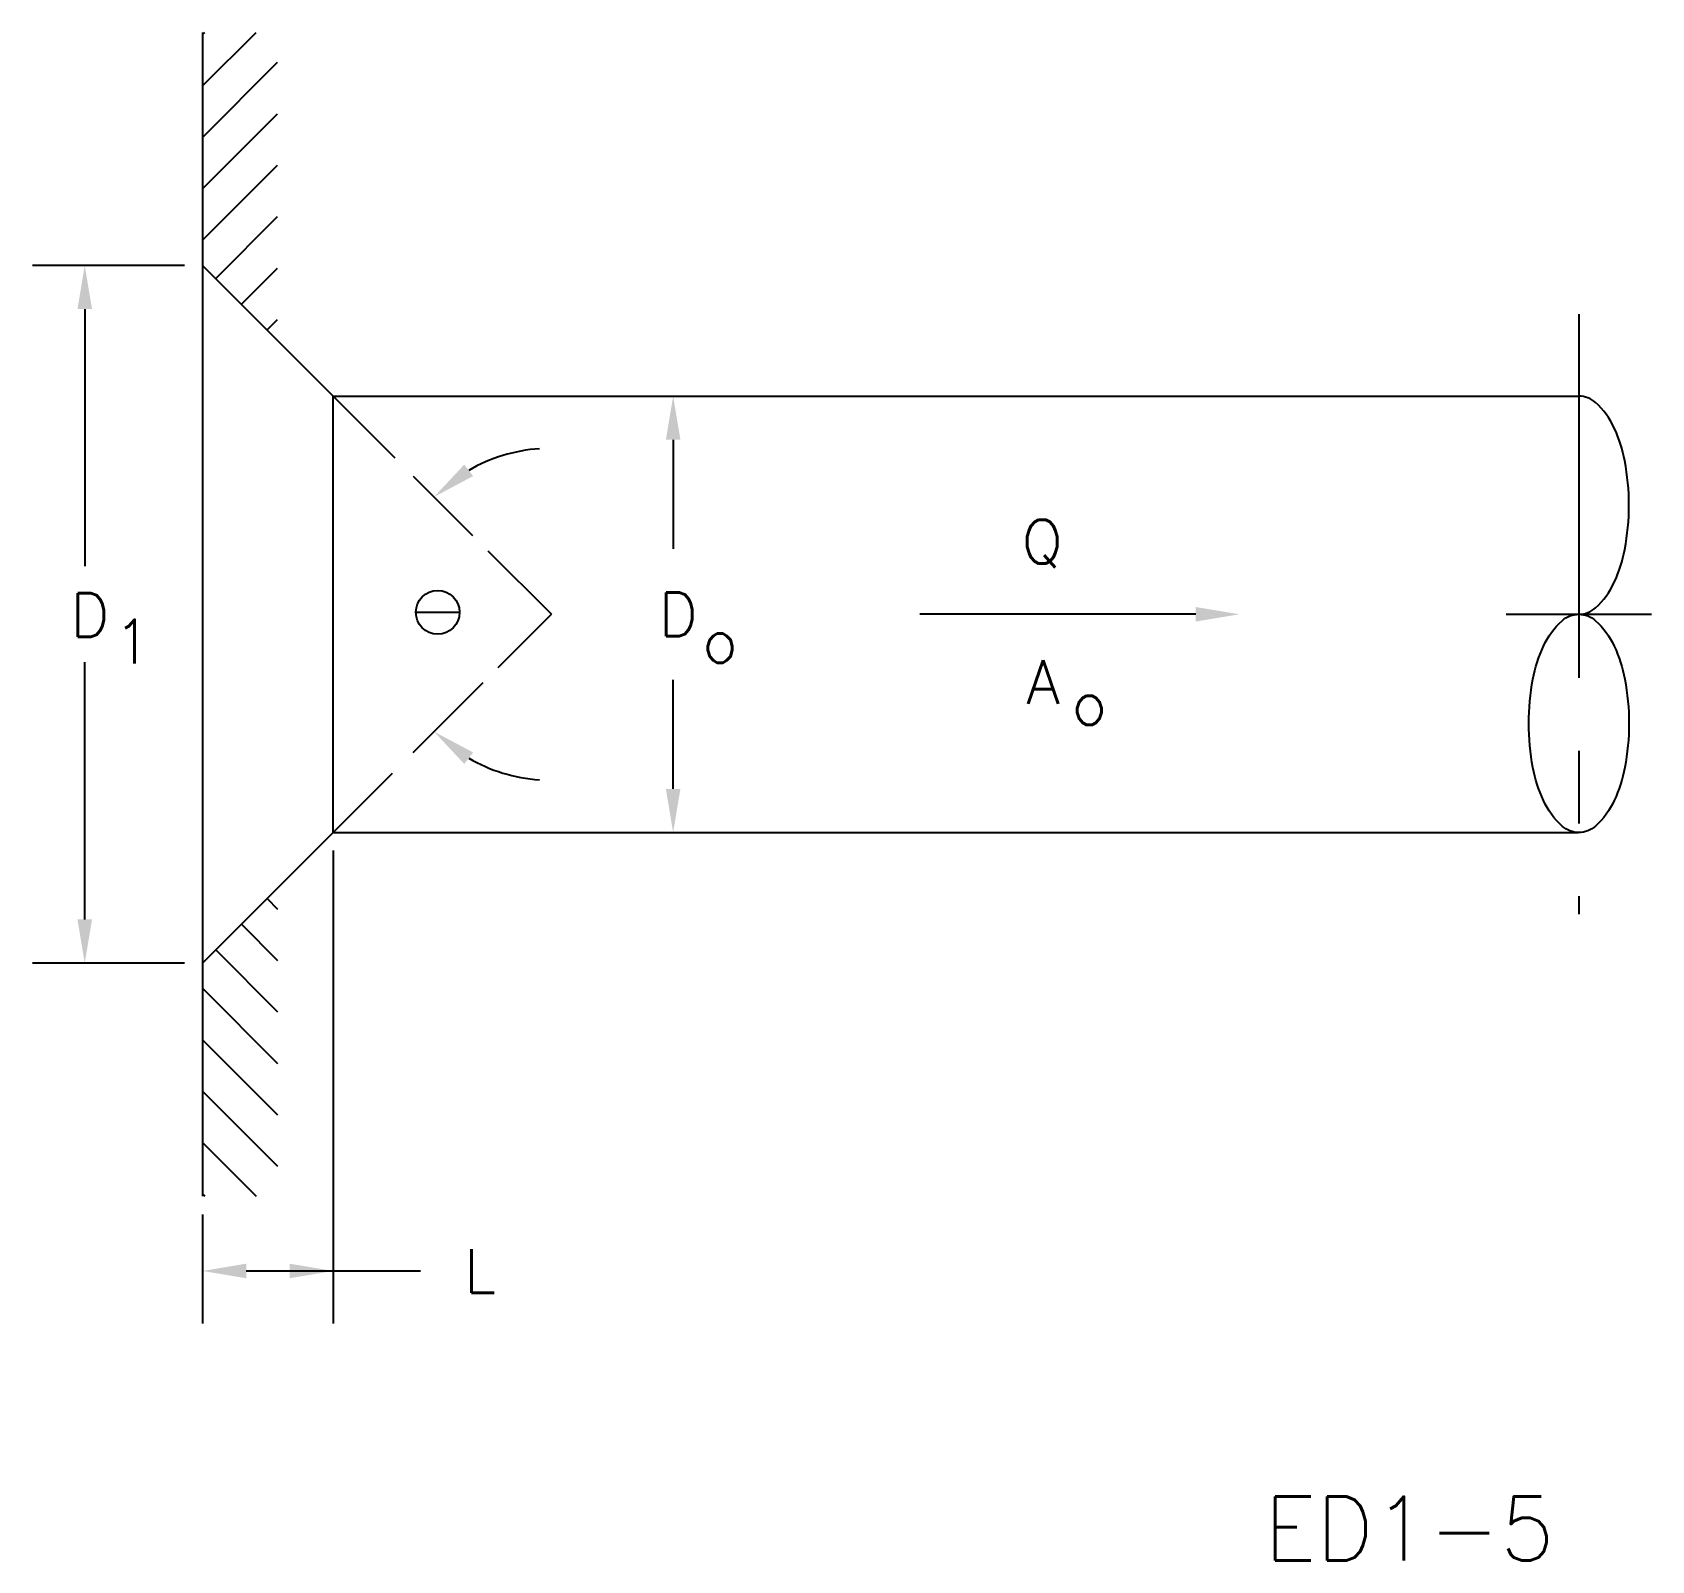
# Model space of a CAD drawing. Extents: x 3.34 to 8.9, y 1.43 to 6.68.
import ezdxf

# ---------------------------------------------------------------- set-up
doc = ezdxf.new("R2010")
doc.units = 0
doc.header["$MEASUREMENT"] = 0
doc.linetypes.add('CENTER', pattern=[2, 1.25, -0.25, 0.25, -0.25])
doc.layers.get('0').update_dxf_attribs({"linetype": 'CONTINUOUS'})
doc.layers.add('NUMBER', color=7, linetype='CONTINUOUS')
doc.styles.add('ROMANS', font='romans')

msp = doc.modelspace()

# ---------------------------------------------------------------- linework, layer by layer
for p, q in [((3.9231, 6.6796), (3.9231, 2.6796)), ((4.3721, 5.4296), (7.5228, 5.4296)), ((4.3721, 3.9296), (4.3721, 5.4296)), ((7.5228, 5.4296), (8.6507, 5.4296)), ((5.5403, 5.2796), (5.5403, 4.9046)), ((4.6563, 4.6863), (4.8063, 4.6863)), ((7.3362, 4.6796), (6.3884, 4.6796)), ((8.4028, 4.6796), (8.9028, 4.6796)), ((5.5403, 4.0796), (5.5403, 4.4546)), ((4.3721, 3.9296), (7.5228, 3.9296)), ((7.5228, 3.9296), (8.6507, 3.9296)), ((4.3721, 3.8671), (4.3721, 2.2425)), ((3.9231, 2.6171), (3.9231, 2.2425)), ((4.0731, 2.4225), (4.6721, 2.4225))]:
    msp.add_line(p, q)
at = {"color": 0}
for p, q in [((3.9231, 6.4954), (4.1073, 6.6796)), ((3.9231, 6.6722), (3.9305, 6.6796)), ((3.9231, 6.3186), (4.1812, 6.5767)), ((3.9231, 6.1419), (4.1812, 6.3999)), ((3.9231, 5.9651), (4.1812, 6.2232)), ((3.9683, 5.8335), (4.1812, 6.0464)), ((4.0567, 5.7451), (4.1812, 5.8696)), ((4.1451, 5.6567), (4.1812, 5.6928)), ((4.1451, 3.7025), (4.1812, 3.6664)), ((4.0567, 3.6141), (4.1812, 3.4896)), ((3.9683, 3.5258), (4.1812, 3.3129)), ((3.9231, 3.3941), (4.1812, 3.1361)), ((3.9231, 3.2174), (4.1812, 2.9593)), ((3.9231, 3.0406), (4.1812, 2.7825)), ((3.9231, 2.8638), (4.1073, 2.6796)), ((3.9231, 2.687), (3.9305, 2.6796))]:
    msp.add_line(p, q, dxfattribs=at)
at = {"linetype": 'Continuous'}
for p, q in [((3.9231, 5.8786), (4.3721, 5.4296)), ((4.3721, 5.4296), (4.5844, 5.2174)), ((4.6472, 5.1546), (4.8512, 4.9506)), ((4.9035, 4.8982), (5.1221, 4.6796)), ((4.9395, 4.4969), (5.1221, 4.6796)), ((4.6465, 4.204), (4.8871, 4.4446)), ((4.3721, 3.9296), (4.5759, 4.1333)), ((3.9231, 3.4806), (4.3721, 3.9296))]:
    msp.add_line(p, q, dxfattribs=at)
at = {"linetype": 'CENTER'}
msp.add_line((8.6528, 5.7106), (8.6528, 3.6487), dxfattribs=at)
msp.add_lwpolyline([(8.6528, 4.6796, 0.185624), (8.71, 4.7016, 0.101934), (8.7745, 4.7894, 0.060684), (8.8106, 4.9024, 0.047006), (8.8249, 5.0546, 0.047006), (8.8106, 5.2068, 0.060684), (8.7745, 5.3198, 0.101934), (8.71, 5.4076, 0.185624), (8.6528, 5.4296, 0.185624)], format="xyb")
msp.add_lwpolyline([(8.6528, 3.9296, -0.185624), (8.5956, 3.9516, -0.101934), (8.5311, 4.0394, -0.060684), (8.495, 4.1524, -0.047006), (8.4807, 4.3046, -0.047006), (8.495, 4.4568, -0.060684), (8.5311, 4.5698, -0.101934), (8.5956, 4.6576, -0.185624), (8.6528, 4.6796, -0.185624), (8.71, 4.6576, -0.101934), (8.7745, 4.5698, -0.060684), (8.8106, 4.4568, -0.047006), (8.8249, 4.3046, -0.047006), (8.8106, 4.1524, -0.060684), (8.7745, 4.0394, -0.101934), (8.71, 3.9516, -0.185624)], format="xyb", close=True)
msp.add_circle((4.7313, 4.6863), 0.075)
for start, end in [(94.173, 119.8947), (240.1053, 265.827)]:
    msp.add_arc((5.1221, 4.6796), 0.5706, start, end)
for points in [[(5.5653, 5.2796), (5.5153, 5.2796), (5.5403, 5.4296)], [(4.8529, 5.1545), (4.8225, 5.1941), (4.7187, 5.0831)], [(7.3362, 4.7046), (7.3362, 4.6546), (7.4862, 4.6796)], [(4.8529, 4.2048), (4.8225, 4.1651), (4.7187, 4.2761)], [(5.5653, 4.0796), (5.5153, 4.0796), (5.5403, 3.9296)], [(4.0731, 2.3975), (4.0731, 2.4475), (3.9231, 2.4225)], [(4.2221, 2.3975), (4.2221, 2.4475), (4.3721, 2.4225)]]:
    msp.add_solid(points)
at = {"layer": 'NUMBER'}
for p, q in [((3.8606, 5.8786), (3.3383, 5.8786)), ((3.5183, 5.7286), (3.5183, 4.8446)), ((3.5183, 3.6306), (3.5183, 4.5146)), ((3.8606, 3.4806), (3.3383, 3.4806))]:
    msp.add_line(p, q, dxfattribs=at)
for points in [[(3.4933, 5.7286), (3.5433, 5.7286), (3.5183, 5.8786)], [(3.4933, 3.6306), (3.5433, 3.6306), (3.5183, 3.4806)]]:
    msp.add_solid(points, dxfattribs=at)

# ---------------------------------------------------------------- texts
at = {"style": 'ROMANS'}
for s, p in [('Q', (6.7378, 4.8543)), ('D', (3.4683, 4.6023)), ('D', (5.4903, 4.6046)), ('1', (3.6187, 4.5107)), ('o', (5.6406, 4.5131)), ('A', (6.7543, 4.3718)), ('o', (6.9094, 4.2995)), ('L', (4.8221, 2.3475))]:
    msp.add_text(s, height=0.15, dxfattribs=at).set_placement(p)
at = {"layer": 'NUMBER', "style": 'ROMANS'}
msp.add_text('ED1-5', height=0.22, dxfattribs=at).set_placement((7.5709, 1.4269))

doc.saveas('drawing.dxf')
